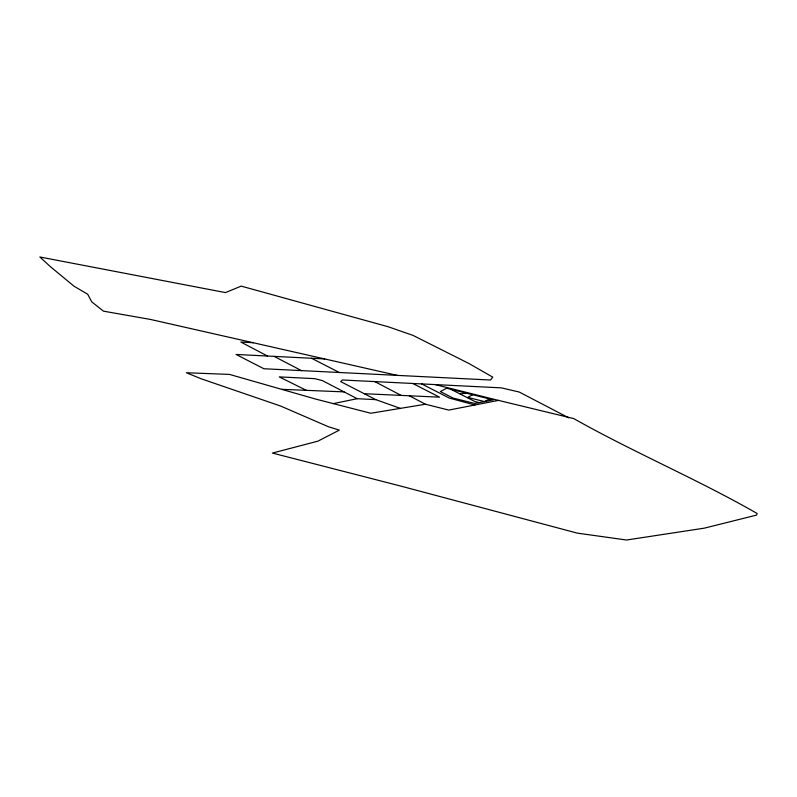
<?xml version="1.0" encoding="UTF-8"?>
<svg xmlns="http://www.w3.org/2000/svg" width="797" height="797" viewBox="0 0 797 797"><rect width="100%" height="100%" fill="white"/><g stroke="black" fill="none" stroke-linecap="round" stroke-linejoin="round"><path stroke-width="1.2" d="M472.721 394.744L467.729 397.404L484.506 401.588L489.507 398.928M333.315 403.611L357.166 398.699L375.785 399.636L400.343 408.373M460.277 394.077L465.767 393.011M425.449 404.228L370.804 413.254L315.632 399.068L229.546 374.421L186.368 372.737L200.854 378.675L280.664 406.052L328.334 426.704L339.323 430.131L317.883 441.169L272.385 453.065L399.984 485.881L577.237 533.113L626.542 540.017L704.399 528.142L756.582 515.101L757.15 513.497C697.345 479.216 633.735 452.427 573.73 418.584L498.494 400.393L448.771 410.086L425.449 404.228L409.309 395.78M281.74 389.325L344.075 391.885M364.229 393.708L439.555 397.175L412.776 383.477M324.738 358.929L236.051 354.456L263.887 368.742L490.494 380.02L492.765 377.13L468.636 363.352L413.005 335.378L388.029 326.71L241.182 286.113L225.501 292.599L39.85 256.983L50.35 266.636L74.011 286.193L87.69 294.232L91.765 301.874L103.471 311.159L150.494 319.448L397.713 375.497M375.785 399.636L340.698 381.624L342.391 379.99L501.373 387.86L519.245 392.044L568.769 417.857M253.346 342.71L240.883 342.062L267.503 356.04M435.112 384.582L498.494 400.393M479.196 402.624L474.902 401.549L450.972 389.325M474.843 405.006L449.309 398.062L421.633 383.915M306.337 390.341L279.259 376.891L314.795 378.655L322.416 380.617L357.166 398.699M311.527 358.261L339.482 372.568M274.098 356.369L301.565 370.665M374.769 381.594L401.15 395.402M446.619 388.239L440.362 391.566L453.055 398.062L474.803 403.481L493.293 399.875L446.619 388.239"/></g></svg>
